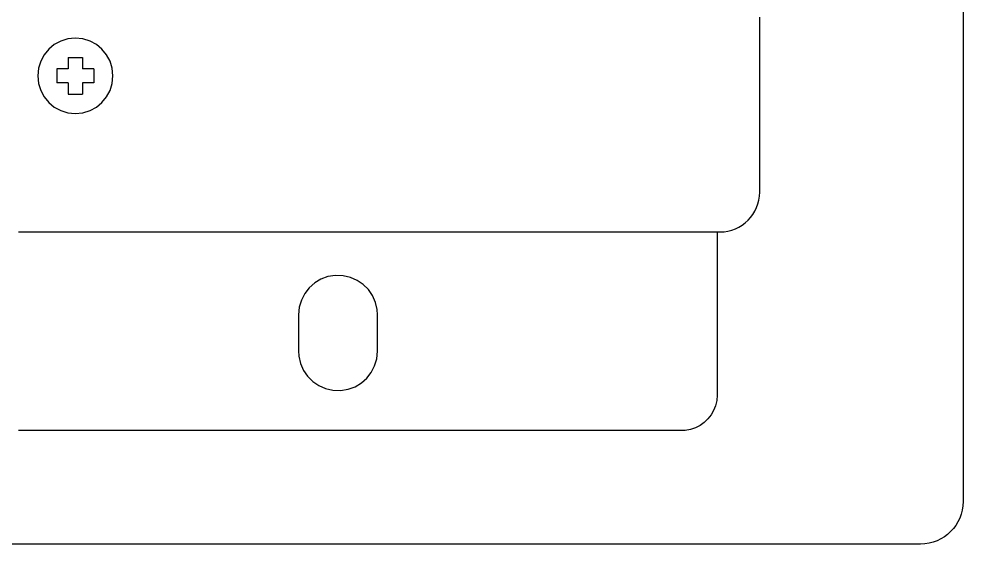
# Model space of a CAD drawing. Extents: x 1 to 47.7, y 0.2 to 33.5.
# Drawn here: x 23.274 to 26.599, y 1.2 to 3.051 of the extents above; entities that cross this region are included whole.
import ezdxf

# ---------------------------------------------------------------- set-up
doc = ezdxf.new("R2010")
doc.units = 0
doc.header["$MEASUREMENT"] = 0
for name, color, linetype in [('3_1__VERTICAL_RACK__V', 7, 'CONTINUOUS'), ('3_2__VERTICAL_PANEL__4', 7, 'CONTINUOUS'), ('6_0____DWG', 7, 'CONTINUOUS')]:
    doc.layers.add(name, color=color, linetype=linetype)

msp = doc.modelspace()

# ---------------------------------------------------------------- linework, layer by layer
at = {"layer": '3_1__VERTICAL_RACK__V'}
for points in [[(23.2727, 2.3), (23.504, 2.3), (23.619, 2.3), (23.7334, 2.3), (23.8469, 2.3), (23.9593, 2.3), (24.0703, 2.3), (24.1797, 2.3), (24.2873, 2.3), (24.3928, 2.3), (24.4448, 2.3), (24.4961, 2.3), (24.5469, 2.3), (24.597, 2.3), (24.6464, 2.3), (24.6951, 2.3), (24.743, 2.3), (24.7902, 2.3), (24.8366, 2.3), (24.8822, 2.3), (24.927, 2.3), (24.9708, 2.3), (25.0138, 2.3), (25.0558, 2.3), (25.0969, 2.3), (25.137, 2.3), (25.176, 2.3), (25.2141, 2.3), (25.251, 2.3), (25.2868, 2.3), (25.3215, 2.3), (25.3551, 2.3), (25.3875, 2.3), (25.4186, 2.3), (25.4485, 2.3), (25.4771, 2.3), (25.5045, 2.3), (25.5305, 2.3), (25.5551, 2.3), (25.5784, 2.3), (25.6002, 2.3), (25.6206, 2.3), (25.6395, 2.3), (25.657, 2.3), (25.6729, 2.3), (25.6873, 2.3), (25.7, 2.3), (25.7112, 2.3), (25.7207, 2.3), (25.7286, 2.3), (25.7347, 2.3), (25.7391, 2.3), (25.7418, 2.3), (25.7427, 2.3), (25.757, 2.3007), (25.7709, 2.3028), (25.7843, 2.3063), (25.7972, 2.311), (25.8094, 2.3169), (25.821, 2.3239), (25.8318, 2.332), (25.8417, 2.341), (25.8507, 2.351), (25.8588, 2.3617), (25.8658, 2.3733), (25.8717, 2.3855), (25.8764, 2.3984), (25.8799, 2.4118), (25.882, 2.4257), (25.8827, 2.44), (25.8827, 2.4408), (25.8827, 2.4432), (25.8827, 2.4471), (25.8827, 2.4526), (25.8827, 2.4596), (25.8827, 2.4681), (25.8827, 2.4782), (25.8827, 2.4897), (25.8827, 2.5028), (25.8827, 2.5173), (25.8827, 2.5332), (25.8827, 2.5507), (25.8827, 2.5695), (25.8827, 2.5898), (25.8827, 2.6115), (25.8827, 2.6346), (25.8827, 2.659), (25.8827, 2.6849), (25.8827, 2.7121), (25.8827, 2.7407), (25.8827, 2.7706), (25.8827, 2.8018), (25.8827, 2.8343), (25.8827, 2.8682), (25.8827, 2.9033), (25.8827, 2.9397), (25.8827, 2.9774), (25.8827, 3.0163), (25.8827, 3.0565)], [(23.2727, 2.3), (23.6176, 2.3), (23.7882, 2.3), (23.9565, 2.3), (24.1217, 2.3), (24.2831, 2.3), (24.44, 2.3), (24.5916, 2.3), (24.7371, 2.3), (24.8757, 2.3), (24.9422, 2.3), (25.0067, 2.3), (25.0692, 2.3), (25.1294, 2.3), (25.1874, 2.3), (25.243, 2.3), (25.2961, 2.3), (25.3466, 2.3), (25.3945, 2.3), (25.4397, 2.3), (25.4819, 2.3), (25.5213, 2.3), (25.5576, 2.3), (25.5908, 2.3), (25.6207, 2.3), (25.6473, 2.3), (25.6705, 2.3), (25.6902, 2.3), (25.7062, 2.3), (25.7186, 2.3), (25.7271, 2.3), (25.7318, 2.3), (25.7327, 2.2996), (25.7327, 2.2935), (25.7327, 2.2808), (25.7327, 2.2622), (25.7327, 2.2384), (25.7327, 2.2101), (25.7327, 2.178), (25.7327, 2.1429), (25.7327, 2.0661), (25.7327, 1.9856), (25.7327, 1.9069), (25.7327, 1.8701), (25.7327, 1.8359), (25.7327, 1.8049), (25.7327, 1.7781), (25.7327, 1.7559), (25.7327, 1.7392), (25.7327, 1.7287), (25.7327, 1.725), (25.7313, 1.706), (25.7271, 1.6878), (25.7204, 1.6708), (25.7113, 1.6551), (25.7002, 1.6409), (25.6872, 1.6285), (25.6725, 1.6181), (25.6563, 1.6098), (25.6389, 1.6039), (25.6205, 1.6006), (25.6109, 1.6), (25.6068, 1.6), (25.6024, 1.6), (25.5943, 1.6), (25.5826, 1.6), (25.5673, 1.6), (25.5486, 1.6), (25.5266, 1.6), (25.5014, 1.6), (25.473, 1.6), (25.4415, 1.6), (25.407, 1.6), (25.3697, 1.6), (25.3295, 1.6), (25.2867, 1.6), (25.2412, 1.6), (25.1932, 1.6), (25.1428, 1.6), (25.0901, 1.6), (25.035, 1.6), (24.9779, 1.6), (24.9186, 1.6), (24.7942, 1.6), (24.6626, 1.6), (24.5245, 1.6), (24.3807, 1.6), (24.2318, 1.6), (24.0785, 1.6), (23.9217, 1.6), (23.762, 1.6), (23.6001, 1.6), (23.2727, 1.6)]]:
    msp.add_lwpolyline(points, dxfattribs=at)
msp.add_lwpolyline([(24.5367, 1.88), (24.5367, 1.8851), (24.5367, 1.8986), (24.5367, 1.9178), (24.5367, 1.9401), (24.5367, 1.9629), (24.5367, 1.9835), (24.5367, 1.9992), (24.5367, 2.0074), (24.5355, 2.0261), (24.5296, 2.0519), (24.5191, 2.0756), (24.5046, 2.0968), (24.4865, 2.1149), (24.4653, 2.1294), (24.4416, 2.1399), (24.4158, 2.1458), (24.3885, 2.1467), (24.3621, 2.1424), (24.3376, 2.1334), (24.3156, 2.1202), (24.2964, 2.1032), (24.2806, 2.083), (24.2688, 2.0601), (24.2613, 2.0349), (24.2587, 2.008), (24.2587, 2.0029), (24.2587, 1.9894), (24.2587, 1.9702), (24.2587, 1.9478), (24.2587, 1.925), (24.2587, 1.9045), (24.2587, 1.8888), (24.2587, 1.8806), (24.2598, 1.8619), (24.2658, 1.8361), (24.2762, 1.8123), (24.2907, 1.7912), (24.3088, 1.7731), (24.33, 1.7585), (24.3537, 1.7481), (24.3795, 1.7421), (24.4068, 1.7413), (24.4332, 1.7456), (24.4577, 1.7546), (24.4798, 1.7678), (24.4989, 1.7848), (24.5147, 1.805), (24.5266, 1.8279), (24.5341, 1.8531)], close=True, dxfattribs=at)
at = {"layer": '3_2__VERTICAL_PANEL__4'}
msp.add_lwpolyline([(26.5991, 3.0805), (26.5991, 3.0125), (26.5991, 2.9458), (26.5991, 2.8801), (26.5991, 2.8157), (26.5991, 2.7524), (26.5991, 2.6903), (26.5991, 2.6294), (26.5991, 2.5698), (26.5991, 2.5114), (26.5991, 2.4543), (26.5991, 2.3984), (26.5991, 2.3438), (26.5991, 2.2905), (26.5991, 2.2385), (26.5991, 2.1879), (26.5991, 2.1386), (26.5991, 2.0906), (26.5991, 2.044), (26.5991, 1.9988), (26.5991, 1.955), (26.5991, 1.9126), (26.5991, 1.8716), (26.5991, 1.832), (26.5991, 1.7939), (26.5991, 1.7573), (26.5991, 1.7221), (26.5991, 1.6884), (26.5991, 1.6563), (26.5991, 1.6256), (26.5991, 1.5965), (26.5991, 1.569), (26.5991, 1.543), (26.5991, 1.5186), (26.5991, 1.4957), (26.5991, 1.4745), (26.5991, 1.4549), (26.5991, 1.4369), (26.5991, 1.4206), (26.5991, 1.4059), (26.5991, 1.3929), (26.5991, 1.3816), (26.5991, 1.372), (26.5991, 1.3641), (26.5991, 1.358), (26.5991, 1.3535), (26.5991, 1.3509), (26.5991, 1.35), (26.5983, 1.3347), (26.596, 1.3198), (26.5923, 1.3054), (26.5873, 1.2916), (26.581, 1.2785), (26.5735, 1.2661), (26.5648, 1.2546), (26.5552, 1.2439), (26.5445, 1.2343), (26.533, 1.2256), (26.5206, 1.2181), (26.5075, 1.2118), (26.4937, 1.2067), (26.4793, 1.2031), (26.4644, 1.2008), (26.4491, 1.2), (26.4488, 1.2), (26.4479, 1.2), (26.4465, 1.2), (26.4445, 1.2), (26.4419, 1.2), (26.4388, 1.2), (26.4351, 1.2), (26.4309, 1.2), (26.4261, 1.2), (26.4208, 1.2), (26.4149, 1.2), (26.4085, 1.2), (26.4016, 1.2), (26.3942, 1.2), (26.3862, 1.2), (26.3778, 1.2), (26.3688, 1.2), (26.3593, 1.2), (26.3494, 1.2), (26.3389, 1.2), (26.3279, 1.2), (26.3165, 1.2), (26.2921, 1.2), (26.2659, 1.2), (26.2378, 1.2), (26.2079, 1.2), (26.1762, 1.2), (26.1428, 1.2), (26.1077, 1.2), (26.0709, 1.2), (26.0325, 1.2), (25.9924, 1.2), (25.9508, 1.2), (25.9077, 1.2), (25.8631, 1.2), (25.817, 1.2), (25.7695, 1.2), (25.7207, 1.2), (25.6705, 1.2), (25.6189, 1.2), (25.5662, 1.2), (25.5121, 1.2), (25.4569, 1.2), (25.4005, 1.2), (25.343, 1.2), (25.2844, 1.2), (25.2248, 1.2), (25.1641, 1.2), (25.1024, 1.2), (25.0398, 1.2), (24.9763, 1.2), (24.9119, 1.2), (24.8467, 1.2), (24.7807, 1.2), (24.7139, 1.2), (24.6464, 1.2), (24.5782, 1.2), (24.5094, 1.2), (24.4399, 1.2), (24.3699, 1.2), (24.2993, 1.2), (24.1566, 1.2), (24.0122, 1.2), (23.8663, 1.2), (23.7193, 1.2), (23.5714, 1.2), (23.2741, 1.2), (22.9768, 1.2)], dxfattribs=at)
at = {"layer": '6_0____DWG'}
msp.add_lwpolyline([(23.4725, 2.7174), (23.4993, 2.7201), (23.5242, 2.7278), (23.5467, 2.7401), (23.5663, 2.7563), (23.5825, 2.7759), (23.5947, 2.7984), (23.6024, 2.8232), (23.6051, 2.8499), (23.6024, 2.8766), (23.5947, 2.9015), (23.5825, 2.924), (23.5663, 2.9436), (23.5467, 2.9598), (23.5242, 2.9721), (23.4993, 2.9798), (23.4725, 2.9825), (23.4458, 2.9798), (23.421, 2.9721), (23.3985, 2.9598), (23.379, 2.9436), (23.3628, 2.924), (23.3506, 2.9015), (23.3429, 2.8766), (23.3402, 2.8499), (23.3429, 2.8232), (23.3506, 2.7984), (23.3628, 2.7759), (23.379, 2.7563), (23.3985, 2.7401), (23.421, 2.7278), (23.4458, 2.7201)], close=True, dxfattribs=at)
for points in [[(23.4477, 2.915), (23.4977, 2.915)], [(23.4477, 2.915), (23.4477, 2.875)], [(23.4977, 2.915), (23.4977, 2.875)], [(23.4074, 2.875), (23.4074, 2.8249)], [(23.4477, 2.875), (23.4074, 2.875)], [(23.5376, 2.875), (23.4977, 2.875)], [(23.5376, 2.875), (23.5376, 2.8249)], [(23.4477, 2.8249), (23.4074, 2.8249)], [(23.4477, 2.8249), (23.4477, 2.7849)], [(23.4977, 2.8249), (23.4977, 2.7849)], [(23.5376, 2.8249), (23.4977, 2.8249)], [(23.4477, 2.7849), (23.4977, 2.7849)]]:
    msp.add_lwpolyline(points, dxfattribs=at)

doc.saveas('drawing.dxf')
